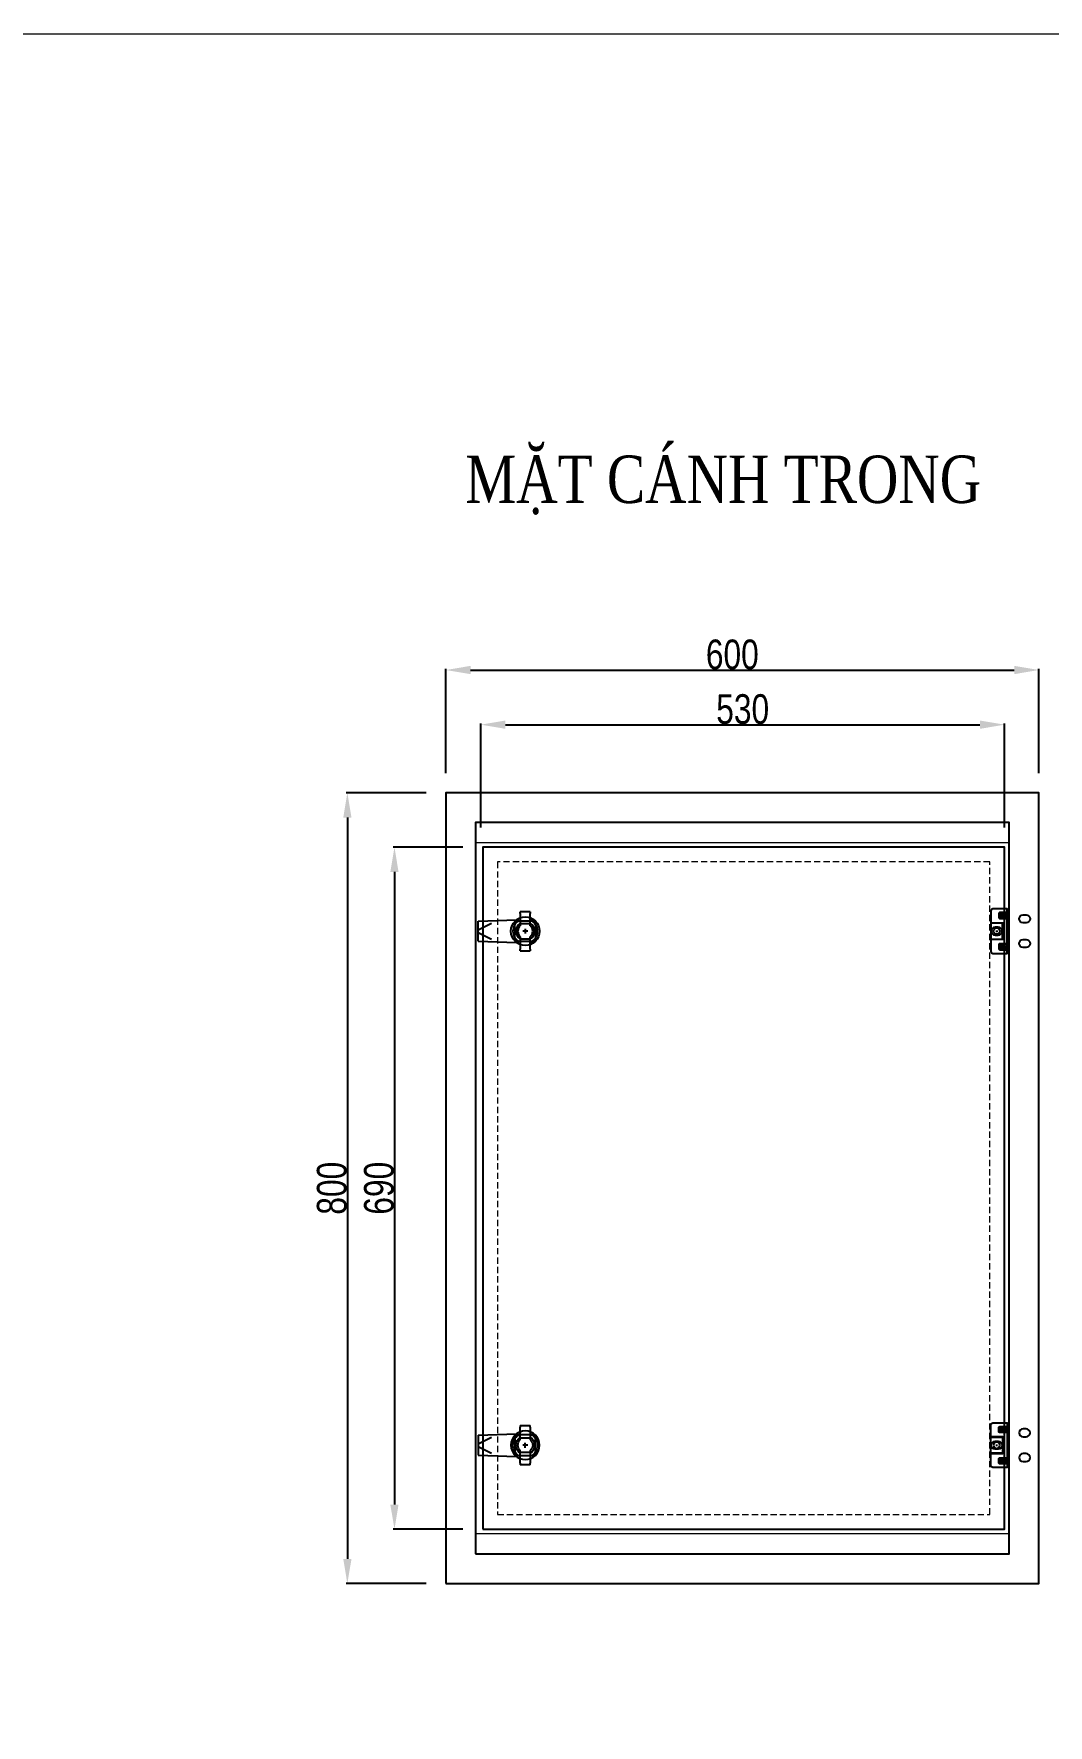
# Model space of a CAD drawing. Header units: inches. Extents: x 21 to 136330, y 8 to 58290.
# Drawn here: x 114452 to 115478, y 19954 to 21665 of the extents above; entities that cross this region are included whole.
import ezdxf
from ezdxf.enums import TextEntityAlignment as Align

# ---------------------------------------------------------------- set-up
doc = ezdxf.new("R2010")
doc.units = ezdxf.units.IN
doc.header["$MEASUREMENT"] = 0
doc.linetypes.add('HIDDEN', pattern=[9.525, 6.35, -3.175])
doc.linetypes.add('HIDDEN2', pattern=[4.7625, 3.175, -1.5875])
doc.layers.add('0 TĂNG CỨNG', color=7, linetype='Continuous', lineweight=15)
doc.layers.add('@.0.DM. NÉT ĐỨT', color=8, linetype='HIDDEN', lineweight=9)
doc.layers.add('@.0.DM. KÍCH THƯỚC', color=8, linetype='Continuous', transparency=0.2)
doc.layers.add('@.0.DM. KÍCH THƯỚC @ 1', color=8, linetype='Continuous', transparency=0.2)
for name, color, linetype in [('@.0.DM. NÉT CHÍNH', 7, 'Continuous'), ('@.0.DM. NÉT CHÍNH @ 1', 7, 'Continuous'), ('@.DM. NÉT CẮT', 2, 'Continuous'), ('@.DM. THIẾT BỊ', 7, 'Continuous')]:
    doc.layers.add(name, color=color, linetype=linetype)
doc.layers.add('@.0.DM. NÉT KHUẤT', color=199, linetype='Continuous', lineweight=5, transparency=0.2)
doc.styles.add('ARIAL', font='arial.ttf')
doc.styles.add('roman', font='roman.shx', dxfattribs={"width": 0.8})
doc.styles.add('Tahoma (Input Text)', font='tahoma.ttf')
doc.styles.add('TEST GHI CHÚ', font='times.ttf', dxfattribs={"width": 0.8, "height": 2.5})
doc.dimstyles.new('Kích thước Duy Mạnh', dxfattribs={"dimtxt": 30, "dimasz": 25, "dimexe": 1.25, "dimexo": 20, "dimtad": 1, "dimdec": 1, "dimtxsty": 'roman', "dimcen": 2.5, "dimclrd": 8, "dimclre": 8, "dimclrt": 2, "dimadec": 0, "dimazin": 0, "dimtfac": 1, "dimtdec": 1, "dimtix": 1, "dimtmove": 0, "dimatfit": 3, "dimfxl": 1, "dimtfillclr": 1, "dimarcsym": 0})

# ---------------------------------------------------------------- blocks, each defined once
blk = doc.blocks.new('KHUNG KT1')
at = {"color": 7}
blk.add_lwpolyline([(0, 0), (7128, 0), (7128, -5040), (0, -5040)], close=True, dxfattribs=at)
at = {"color": 1, "style": 'Tahoma (Input Text)', "flags": 8}
for tag, p in [('#03', (1514.7, -4846.3)), ('#01', (328.9, -4851.1)), ('#05', (2819, -4851.1)), ('#07', (4424, -4851.1)), ('#09', (5172.9, -4851.1)), ('#02', (189.8, -4995.1)), ('#04', (1755.3, -4995.1)), ('#06', (2727.8, -4995.1)), ('#08', (4382.7, -4995.1)), ('#10', (5172.9, -4995.1))]:
    blk.add_attdef(tag, p, '', height=60, dxfattribs=at)
blk.add_attdef('#11', text='', height=60, dxfattribs=at).set_placement((6996, -4961.6), align=Align.CENTER)
at = {"layer": '0 TĂNG CỨNG', "color": 1, "style": 'ARIAL'}
blk.add_attdef('#12', (852.8, -4987.6), '', height=60, dxfattribs=at)
blk = doc.blocks.new('125255')
at = {"layer": '@.DM. THIẾT BỊ'}
h = blk.add_hatch(dxfattribs=at)
h.set_pattern_fill('ANSI31', color=2, scale=0.5, angle=90, style=0)
h.set_pattern_definition([(135, (-85102.3119, -23219.3125), (-1.122532015, -1.122532015), [])])
edge = h.paths.add_edge_path()
edge.add_line((-7.6, 12.7), (-0.2, 12.7))
edge.add_line((-0.2, 12.7), (-0.2, 18.8))
edge.add_line((-0.2, 18.8), (-7.6, 18.8))
edge.add_arc((-7.6, 17.8), 1, 90, 180)
edge.add_line((-8.6, 17.8), (-8.6, 13.7))
edge.add_arc((-7.6, 13.7), 1, 180, 270)
h = blk.add_hatch(dxfattribs=at)
h.set_pattern_fill('ANSI31', color=2, scale=0.5, angle=90, style=0)
h.set_pattern_definition([(135, (-85102.3119, -23250.8125), (-1.122532015, -1.122532015), [])])
edge = h.paths.add_edge_path()
edge.add_line((-7.6, -18.8), (-0.2, -18.8))
edge.add_line((-0.2, -18.8), (-0.2, -12.7))
edge.add_line((-0.2, -12.7), (-7.6, -12.7))
edge.add_arc((-7.6, -13.7), 1, 90, 180)
edge.add_line((-8.6, -13.7), (-8.6, -17.8))
edge.add_arc((-7.6, -17.8), 1, 180, 270)
at = {"layer": '@.DM. THIẾT BỊ', "color": 8}
for p, q in [((-9.2, 4), (-12.2, 4)), ((-12.2, -4), (-9.2, -4))]:
    blk.add_line(p, q, dxfattribs=at)
at = {"layer": '@.DM. THIẾT BỊ', "color": 253}
for p, q in [((-11.4, 0), (-10, 0)), ((-10.7, 0.7), (-10.7, -0.7))]:
    blk.add_line(p, q, dxfattribs=at)
at = {"layer": '@.DM. THIẾT BỊ', "color": 2, "linetype": 'HIDDEN2'}
blk.add_line((-0.2, -18.8), (-0.2, -12.7), dxfattribs=at)
at = {"layer": '@.DM. THIẾT BỊ', "color": 1}
blk.add_lwpolyline([(-16.5, -8.5), (-16.5, -20.5, 0.414214), (-14.5, -22.5), (-0.2, -22.5), (-0.2, 22.5), (-14.5, 22.5, 0.414214), (-16.5, 20.5), (-16.5, 8.5), (-4.5, 8.5), (-4.5, -8.5)], format="xyb", close=True, dxfattribs=at)
at = {"layer": '@.DM. THIẾT BỊ', "color": 2}
for points in [[(-7.6, 12.7), (-0.2, 12.7), (-0.2, 18.8), (-7.6, 18.8, 0.414214), (-8.6, 17.8), (-8.6, 13.7, 0.414214)], [(-7.6, -18.8), (-0.2, -18.8), (-0.2, -12.7), (-7.6, -12.7, 0.414214), (-8.6, -13.7), (-8.6, -17.8, 0.414214)]]:
    blk.add_lwpolyline(points, format="xyb", close=True, dxfattribs=at)
at = {"layer": '@.DM. THIẾT BỊ', "color": 22}
blk.add_lwpolyline([(-16.5, -8.2), (-6.7, -8.2, 0.414214), (-4.7, -6.2), (-4.7, 6.2, 0.414214), (-6.7, 8.2), (-16.5, 8.2)], format="xyb", close=True, dxfattribs=at)
at = {"layer": '@.DM. THIẾT BỊ', "color": 61}
blk.add_circle((-10.7, 0), 3.2, dxfattribs=at)
at = {"layer": '@.DM. THIẾT BỊ', "color": 8}
for centre, start, end in [((-12.2, 0), 90, 270), ((-9.2, 0), 270, 90)]:
    blk.add_arc(centre, 4, start, end, dxfattribs=at)
blk = doc.blocks.new('*D1823')
at = {"layer": '@.0.DM. KÍCH THƯỚC', "color": 8, "lineweight": -2, "transparency": 16777216}
for p, q in [((114868.6, 20917.1), (114868.6, 21022.5)), ((115468.6, 20917.1), (115468.6, 21022.5))]:
    blk.add_line(p, q, dxfattribs=at)
at = {"layer": '@.0.DM. KÍCH THƯỚC', "lineweight": -2, "transparency": 16777216}
blk.add_line((114893.6, 21021.3), (115443.6, 21021.3), dxfattribs=at)
at = {"layer": '@.0.DM. KÍCH THƯỚC', "transparency": 16777216}
for points in [[(114893.6, 21025.5), (114893.6, 21017.1), (114868.6, 21021.3)], [(115443.6, 21025.5), (115443.6, 21017.1), (115468.6, 21021.3)]]:
    blk.add_solid(points, dxfattribs=at)
at = {"layer": 'Defpoints', "color": 0, "transparency": 16777216}
for p in [(115468.6, 21021.3), (114868.6, 20897.1), (115468.6, 20897.1)]:
    blk.add_point(p, dxfattribs=at)
at = {"layer": '@.0.DM. KÍCH THƯỚC', "color": 2, "transparency": 16777216, "insert": (115158.4, 21036.9), "char_height": 30, "attachment_point": 5, "style": 'roman'}
blk.add_mtext('600', dxfattribs=at)
blk = doc.blocks.new('*D1824')
at = {"layer": '@.0.DM. KÍCH THƯỚC', "color": 8, "lineweight": -2, "transparency": 16777216}
for p, q in [((114848.6, 20897.1), (114767.7, 20897.1)), ((114848.6, 20097.1), (114767.7, 20097.1))]:
    blk.add_line(p, q, dxfattribs=at)
at = {"layer": '@.0.DM. KÍCH THƯỚC', "lineweight": -2, "transparency": 16777216}
blk.add_line((114768.9, 20872.1), (114768.9, 20122.1), dxfattribs=at)
at = {"layer": '@.0.DM. KÍCH THƯỚC', "transparency": 16777216}
for points in [[(114764.8, 20872.1), (114773.1, 20872.1), (114768.9, 20897.1)], [(114764.8, 20122.1), (114773.1, 20122.1), (114768.9, 20097.1)]]:
    blk.add_solid(points, dxfattribs=at)
at = {"layer": 'Defpoints', "color": 0, "transparency": 16777216}
for p in [(114868.6, 20897.1), (114768.9, 20097.1), (114868.6, 20097.1)]:
    blk.add_point(p, dxfattribs=at)
at = {"layer": '@.0.DM. KÍCH THƯỚC', "color": 2, "transparency": 16777216, "insert": (114753.3, 20497.1), "char_height": 30, "attachment_point": 5, "rotation": 90, "style": 'roman'}
blk.add_mtext('800', dxfattribs=at)
blk = doc.blocks.new('khoét khoá ngoài 2')
at = {"layer": '@.DM. NÉT CẮT'}
for points in [[(1.5, 4), (-1.5, 4, 1), (-1.5, -4), (1.5, -4, 1)], [(1.5, -21), (-1.5, -21, 1), (-1.5, -29), (1.5, -29, 1)]]:
    blk.add_lwpolyline(points, format="xyb", close=True, dxfattribs=at)
blk = doc.blocks.new('MS722')
at = {"layer": '@.DM. THIẾT BỊ', "color": 4}
for p, q in [((-5, 37.8), (-5, 39.5)), ((5, 39.5), (-5, 39.5)), ((-5, 37.8), (-5, 27.2)), ((5, 39.5), (5, 37.8)), ((5, 27.2), (5, 37.8)), ((-5, 27.2), (-5, 25.3)), ((5, 27.2), (-5, 27.2)), ((5, 25.3), (5, 27.2)), ((-5, 14.2), (-5, 12.2)), ((-5, 12.2), (-5, 1.7)), ((-5, 12.2), (5, 12.2)), ((-5, 0), (-5, 1.7)), ((-5, 0), (5, 0)), ((5, 12.2), (5, 14.2)), ((5, 1.7), (5, 12.2)), ((5, 1.7), (5, 0))]:
    blk.add_line(p, q, dxfattribs=at)
for radius, start, end in [(12.5, 113.5782, 246.4218), (7.5, 131.8103, 228.1897), (12.5, 293.5782, 66.4218), (7.5, 311.8103, 48.1897)]:
    blk.add_arc((0, 19.8), radius, start, end, dxfattribs=at)
at = {"layer": '@.DM. THIẾT BỊ', "color": 9}
for start, end in [(121.7569, 238.2431), (301.7569, 58.2431)]:
    blk.add_arc((0, 19.8), 9.5, start, end, dxfattribs=at)
blk = doc.blocks.new('KTRONG')
at = {"layer": '@.DM. THIẾT BỊ', "color": 8}
for p, q in [((-47.5, 10), (-8.9, 11.5)), ((-47.5, -10), (-47.5, 10)), ((-47.5, 1.4), (-34.1, 8.1)), ((-47.5, -1.4), (-34.1, -8.1)), ((-47.5, -10), (-8.9, -11.5))]:
    blk.add_line(p, q, dxfattribs=at)
at = {"layer": '@.DM. THIẾT BỊ', "color": 1, "ltscale": 10}
blk.add_line((0, 2.5), (0, -2.5), dxfattribs=at)
at = {"layer": '@.DM. THIẾT BỊ', "color": 8}
blk.add_lwpolyline([(10.5, 7.5), (10.5, -7.5, -0.414214), (7.5, -10.5), (-7.5, -10.5, -0.414214), (-10.5, -7.5), (-10.5, 7.5, -0.414214), (-7.5, 10.5), (7.5, 10.5, -0.414214)], format="xyb", close=True, dxfattribs=at)
at = {"layer": '@.DM. THIẾT BỊ', "color": 1, "ltscale": 10}
blk.add_lwpolyline([(2.5, 0), (-2.5, 0)], dxfattribs=at)
at = {"layer": '@.DM. THIẾT BỊ', "color": 8}
blk.add_circle((0, 0), 14.5, dxfattribs=at)
blk.add_blockref('MS722', (0, -19.8), dxfattribs=at)
blk = doc.blocks.new('*D1826')
at = {"layer": '@.0.DM. KÍCH THƯỚC', "color": 8, "lineweight": -2, "transparency": 16777216}
for p, q in [((114885.9, 20842.1), (114815.3, 20842.1)), ((114885.9, 20152.1), (114815.3, 20152.1))]:
    blk.add_line(p, q, dxfattribs=at)
at = {"layer": '@.0.DM. KÍCH THƯỚC', "lineweight": -2, "transparency": 16777216}
blk.add_line((114816.6, 20817.1), (114816.6, 20177.1), dxfattribs=at)
at = {"layer": '@.0.DM. KÍCH THƯỚC', "transparency": 16777216}
for points in [[(114812.4, 20817.1), (114820.7, 20817.1), (114816.6, 20842.1)], [(114812.4, 20177.1), (114820.7, 20177.1), (114816.6, 20152.1)]]:
    blk.add_solid(points, dxfattribs=at)
at = {"layer": 'Defpoints', "color": 0, "transparency": 16777216}
for p in [(114905.9, 20842.1), (114816.6, 20152.1), (114905.9, 20152.1)]:
    blk.add_point(p, dxfattribs=at)
at = {"layer": '@.0.DM. KÍCH THƯỚC', "color": 2, "transparency": 16777216, "insert": (114801, 20497.1), "char_height": 30, "attachment_point": 5, "rotation": 90, "style": 'roman'}
blk.add_mtext('690', dxfattribs=at)
blk = doc.blocks.new('*D1827')
at = {"layer": '@.0.DM. KÍCH THƯỚC', "color": 8, "lineweight": -2, "transparency": 16777216}
for p, q in [((114903.9, 20862.1), (114903.9, 20967.2)), ((115433.9, 20862.1), (115433.9, 20967.2))]:
    blk.add_line(p, q, dxfattribs=at)
at = {"layer": '@.0.DM. KÍCH THƯỚC', "lineweight": -2, "transparency": 16777216}
blk.add_line((114928.9, 20966), (115408.9, 20966), dxfattribs=at)
at = {"layer": '@.0.DM. KÍCH THƯỚC', "transparency": 16777216}
for points in [[(114928.9, 20970.2), (114928.9, 20961.8), (114903.9, 20966)], [(115408.9, 20970.2), (115408.9, 20961.8), (115433.9, 20966)]]:
    blk.add_solid(points, dxfattribs=at)
at = {"layer": 'Defpoints', "color": 0, "transparency": 16777216}
for p in [(115433.9, 20966), (114903.9, 20842.1), (115433.9, 20842.1)]:
    blk.add_point(p, dxfattribs=at)
at = {"layer": '@.0.DM. KÍCH THƯỚC', "color": 2, "transparency": 16777216, "insert": (115168.9, 20981.6), "char_height": 30, "attachment_point": 5, "style": 'roman'}
blk.add_mtext('530', dxfattribs=at)

msp = doc.modelspace()

# ---------------------------------------------------------------- linework, layer by layer
at = {"color": 2, "ltscale": 10}
for points in [[(114941.4229, 20767.6412), (114956.4229, 20767.6412, -0.414213562), (114959.4229, 20764.6412), (114959.4229, 20749.6412, -0.414213562), (114956.4229, 20746.6412), (114941.4229, 20746.6412, -0.414213562), (114938.4229, 20749.6412), (114938.4229, 20764.6412, -0.414213562)], [(114941.4229, 20226.6412), (114956.4229, 20226.6412, 0.414213562), (114959.4229, 20229.6412), (114959.4229, 20244.6412, 0.414213562), (114956.4229, 20247.6412), (114941.4229, 20247.6412, 0.414213562), (114938.4229, 20244.6412), (114938.4229, 20229.6412, 0.414213562)]]:
    msp.add_lwpolyline(points, format="xyb", close=True, dxfattribs=at)
at = {"layer": '@.0.DM. NÉT CHÍNH'}
for points in [[(114868.6229, 20097.1412), (115468.6229, 20097.1412), (115468.6229, 20897.1412), (114868.6229, 20897.1412)], [(114898.6229, 20127.1412), (115438.6229, 20127.1412), (115438.6229, 20867.1412), (114898.6229, 20867.1412)]]:
    msp.add_lwpolyline(points, close=True, dxfattribs=at)
at = {"layer": '@.0.DM. NÉT CHÍNH', "color": 4}
msp.add_lwpolyline([(114905.8729, 20152.1412), (115433.8729, 20152.1412), (115433.8729, 20842.1412), (114905.8729, 20842.1412)], close=True, dxfattribs=at)
at = {"layer": '@.0.DM. NÉT KHUẤT', "color": 6}
for points in [[(114898.8729, 20127.3912), (115438.3729, 20127.3912), (115438.3729, 20866.8912), (114898.8729, 20866.8912)], [(114898.8729, 20846.8912), (115438.3729, 20846.8912), (115438.3729, 20147.3912), (114898.8729, 20147.3912)]]:
    msp.add_lwpolyline(points, close=True, dxfattribs=at)
at = {"layer": '@.0.DM. NÉT ĐỨT'}
msp.add_lwpolyline([(114920.8729, 20167.1412), (115418.8729, 20167.1412), (115418.8729, 20827.1412), (114920.8729, 20827.1412)], close=True, dxfattribs=at)
at = {"layer": '@.DM. NÉT CẮT'}
for points in [[(115427.3729, 20761.1412), (115424.3729, 20761.1412, 1), (115424.3729, 20753.1412), (115427.3729, 20753.1412, 1)], [(115427.3729, 20233.1412), (115424.3729, 20233.1412, -1), (115424.3729, 20241.1412), (115427.3729, 20241.1412, -1)]]:
    msp.add_lwpolyline(points, format="xyb", close=True, dxfattribs=at)

# ---------------------------------------------------------------- block references
for name, p in [('KTRONG', (114948.9229, 20757.1412)), ('125255', (115436.5729, 20757.1412))]:
    msp.add_blockref(name, p)
at = {"xscale": -1, "rotation": 180}
for name, p in [('125255', (115436.5729, 20237.1412)), ('KTRONG', (114948.9229, 20237.1412))]:
    msp.add_blockref(name, p, dxfattribs=at)
at = {"layer": '0 TĂNG CỨNG', "color": 1, "xscale": 0.6789308409752146, "yscale": 0.6789308409752146, "zscale": 0.6789308409752146}
msp.add_blockref('KHUNG KT1', (113306.2353, 21664.8455), dxfattribs=at)
at = {"layer": '@.0.DM. NÉT CHÍNH', "xscale": -1, "rotation": 180}
msp.add_blockref('khoét khoá ngoài 2', (115454.1229, 20744.6412), dxfattribs=at)
at = {"layer": '@.0.DM. NÉT CHÍNH'}
msp.add_blockref('khoét khoá ngoài 2', (115454.1229, 20249.6412), dxfattribs=at)

# ---------------------------------------------------------------- texts
at = {"layer": '@.0.DM. NÉT CHÍNH @ 1', "insert": (114888.1646, 21238.2856), "char_height": 48, "width": 11108.700904, "attachment_point": 1, "style": 'TEST GHI CHÚ'}
msp.add_mtext('{\\fTimes New Roman|b0|i0|c0|p18;\\C7;MẶT CÁNH TRONG}', dxfattribs=at)

# ---------------------------------------------------------------- dimensions: what is measured, and where the dimension line sits
at = {"layer": '@.0.DM. KÍCH THƯỚC @ 1'}
for base, p1, p2, picture, middle in [((115468.6229, 21021.2955), (114868.6229, 20897.1412), (115468.6229, 20897.1412), '*D1823', (115158.352, 21021.2955)), ((115433.8729, 20965.9922), (114903.8729, 20842.1412), (115433.8729, 20842.1412), '*D1827', (115168.8729, 20965.9922))]:
    dim = msp.add_linear_dim(base=base, p1=p1, p2=p2, dimstyle='Kích thước Duy Mạnh', override={"dimscale": 1, "dimdec": 0, "dimclrd": 256, "dimtdec": 0, "dimtix": 1, "dimtofl": 1, "dimtmove": 0, "dimatfit": 3}, dxfattribs=at)
    dim.commit()
    dim.dimension.update_dxf_attribs({"geometry": picture, "text_midpoint": middle, "dimtype": 128})
for base, p1, p2, picture, middle in [((114768.9353, 20097.1412), (114868.6229, 20897.1412), (114868.6229, 20097.1412), '*D1824', (114768.9353, 20497.1412)), ((114816.5784, 20152.1412), (114905.8729, 20842.1412), (114905.8729, 20152.1412), '*D1826', (114816.5784, 20497.1412))]:
    dim = msp.add_linear_dim(base=base, p1=p1, p2=p2, angle=90, dimstyle='Kích thước Duy Mạnh', override={"dimscale": 1, "dimdec": 0, "dimclrd": 256, "dimtdec": 0, "dimtix": 1, "dimtofl": 1, "dimtmove": 0, "dimatfit": 3}, dxfattribs=at)
    dim.commit()
    dim.dimension.update_dxf_attribs({"geometry": picture, "text_midpoint": middle, "dimtype": 128})

doc.saveas('drawing.dxf')
